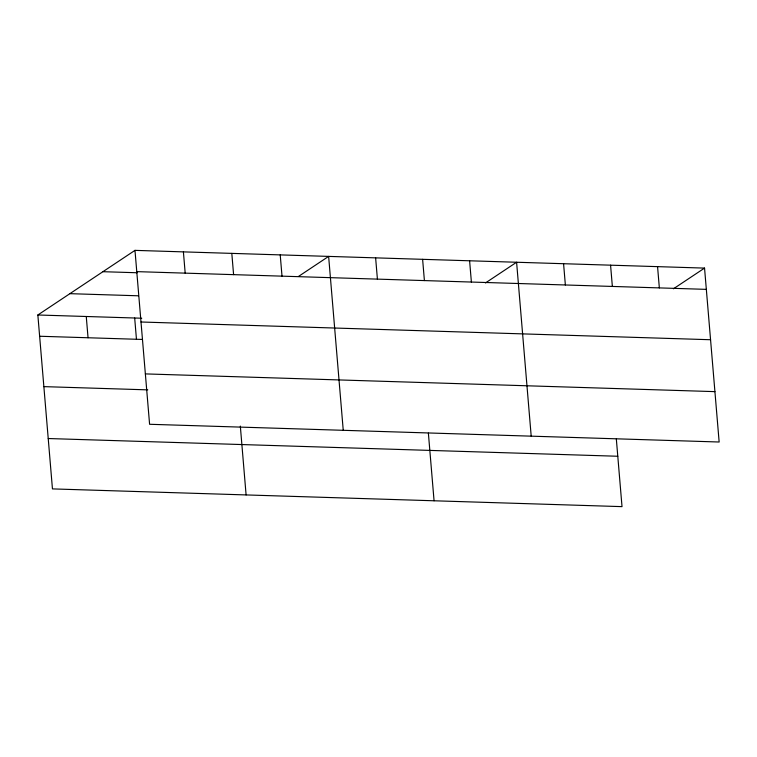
<?xml version="1.0" encoding="UTF-8"?>
<svg xmlns="http://www.w3.org/2000/svg" width="757" height="757" viewBox="0 0 757 757"><rect width="100%" height="100%" fill="white"/><g stroke="black" fill="none" stroke-linecap="round" stroke-linejoin="round"><path stroke-width="1.14" d="M616.33 438.956L622.017 506.632L52.451 488.899L37.85 314.988L134.983 250.368L704.549 268.101L719.15 442.012L149.593 424.28L134.983 250.368M298.466 276.466L328.633 256.396L343.243 430.307M485.483 282.948L516.596 262.244L531.196 436.155M673.437 288.796L704.549 268.101M136.771 271.631L706.328 289.363M102.933 271.697L137.178 272.757M69.909 293.669L138.389 295.798M37.85 314.988L141.758 318.224M141.001 321.999L710.558 339.732M39.638 336.25L142.363 339.448M145.363 373.901L714.92 391.634M43.868 386.628L147.776 389.864M48.221 438.53L617.788 456.253M657.559 266.634L659.347 287.897M610.568 265.177L612.356 286.43M563.577 263.71L565.365 284.973M469.605 260.787L471.384 282.049M422.614 259.32L424.403 280.582M428.377 433.108L434.064 500.784M375.623 257.863L377.412 279.115M280.222 254.891L282.011 276.154M231.812 253.387L233.591 274.64M240.329 426.106L246.101 494.927M183.402 251.873L185.181 273.135M134.68 318.006L136.459 339.268M86.26 316.502L88.049 337.754"/></g></svg>
